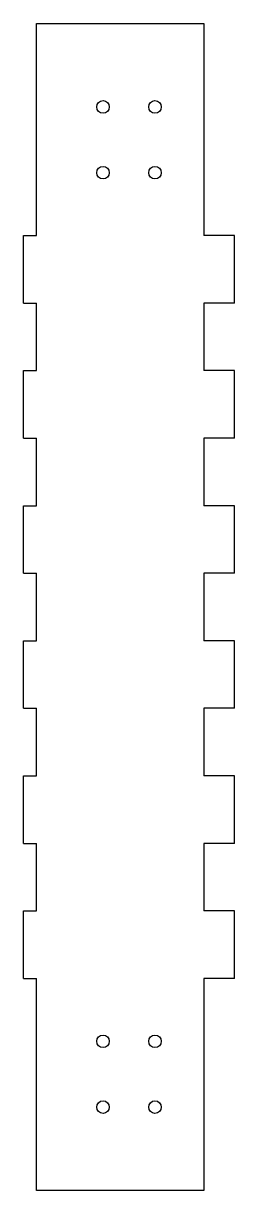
# Model space of a CAD drawing. Header units: millimetres. Extents: x 1 to 607, y 0 to 618.
# Drawn here: x 556.6 to 607.1, y 338.2 to 617.6 of the extents above; entities outside this region: 2.
import ezdxf

# ---------------------------------------------------------------- set-up
doc = ezdxf.new("R2010")
doc.units = ezdxf.units.MM
doc.styles.add('SLDTEXTSTYLE0', font='TXT', dxfattribs={"width": 0.7})

msp = doc.modelspace()

# ---------------------------------------------------------------- linework, layer by layer
at = {"color": 7, "linetype": 'Continuous', "lineweight": 25}
for p, q in [((559.77, 566.78), (559.77, 617.58)), ((559.77, 617.58), (599.77, 617.58)), ((599.77, 617.58), (599.77, 566.78)), ((556.59, 550.62), (556.59, 566.78)), ((556.59, 566.78), (559.77, 566.78)), ((607.12, 566.78), (599.77, 566.78)), ((607.12, 550.62), (607.12, 566.78)), ((556.59, 550.62), (559.77, 550.62)), ((559.77, 534.46), (559.77, 550.62)), ((607.12, 550.62), (599.77, 550.62)), ((599.77, 550.62), (599.77, 534.46)), ((556.59, 518.29), (556.59, 534.46)), ((556.59, 534.46), (559.77, 534.46)), ((607.12, 534.46), (599.77, 534.46)), ((607.12, 518.29), (607.12, 534.46)), ((556.59, 518.29), (559.77, 518.29)), ((559.77, 502.13), (559.77, 518.29)), ((607.12, 518.29), (599.77, 518.29)), ((599.77, 518.29), (599.77, 502.13)), ((556.59, 485.96), (556.59, 502.13)), ((556.59, 502.13), (559.77, 502.13)), ((607.12, 502.13), (599.77, 502.13)), ((607.12, 485.96), (607.12, 502.13)), ((556.59, 485.96), (559.77, 485.96)), ((559.77, 469.8), (559.77, 485.96)), ((607.12, 485.96), (599.77, 485.96)), ((599.77, 485.96), (599.77, 469.8)), ((556.59, 453.64), (556.59, 469.8)), ((556.59, 469.8), (559.77, 469.8)), ((607.12, 469.8), (599.77, 469.8)), ((607.12, 453.64), (607.12, 469.8)), ((556.59, 453.64), (559.77, 453.64)), ((559.77, 437.47), (559.77, 453.64)), ((607.12, 453.64), (599.77, 453.64)), ((599.77, 453.64), (599.77, 437.47)), ((556.59, 421.31), (556.59, 437.47)), ((556.59, 437.47), (559.77, 437.47)), ((607.12, 437.47), (599.77, 437.47)), ((607.12, 421.31), (607.12, 437.47)), ((556.59, 421.31), (559.77, 421.31)), ((559.77, 405.15), (559.77, 421.31)), ((607.12, 421.31), (599.77, 421.31)), ((599.77, 421.31), (599.77, 405.15)), ((556.59, 388.98), (556.59, 405.15)), ((556.59, 405.15), (559.77, 405.15)), ((607.12, 405.15), (599.77, 405.15)), ((607.12, 388.98), (607.12, 405.15)), ((556.59, 388.98), (559.77, 388.98)), ((559.77, 338.18), (559.77, 388.98)), ((607.12, 388.98), (599.77, 388.98)), ((599.77, 388.98), (599.77, 338.18)), ((599.77, 338.18), (559.77, 338.18))]:
    msp.add_line(p, q, dxfattribs=at)
for centre in [(575.64, 597.58), (588.07, 597.58), (575.64, 581.83), (588.07, 581.83), (575.64, 373.93), (588.07, 373.93), (575.64, 358.18), (588.07, 358.18)]:
    msp.add_circle(centre, 1.5, dxfattribs=at)

# ---------------------------------------------------------------- texts
at = {"color": 7, "linetype": 'Continuous', "char_height": 14.5493, "attachment_point": 1, "style": 'SLDTEXTSTYLE0'}
for s, insert in [('SOLIDWORKS Educational Product.', (0, 40.58)), ('For Instructional Use Only.', (0, 18.76))]:
    msp.add_mtext(s, dxfattribs=dict(at, insert=insert))

doc.saveas('drawing.dxf')
